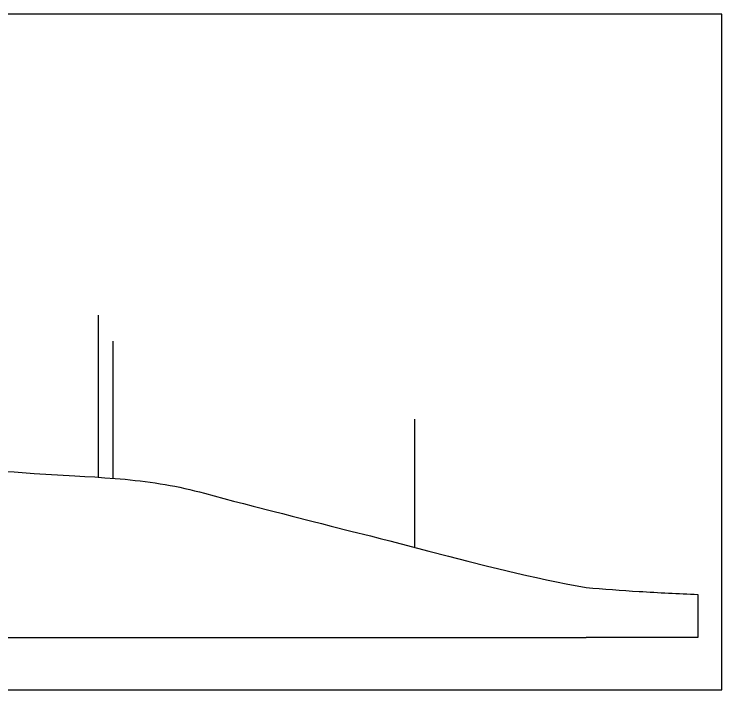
# Model space of a CAD drawing. Header units: millimetres. Extents: x 5120 to 139804, y 58760 to 112961.
# Drawn here: x 83060 to 139804, y 58760 to 112961 of the extents above; entities that cross this region are included whole.
import ezdxf

# ---------------------------------------------------------------- set-up
doc = ezdxf.new("R2010")
doc.units = ezdxf.units.MM
doc.layers.add('GROUND', color=7, linetype='Continuous')
doc.layers.add('TREE', color=9, linetype='Continuous')

msp = doc.modelspace()

# ---------------------------------------------------------------- linework, layer by layer
msp.add_lwpolyline([(5120, 58760), (139804, 58760), (139804, 112961), (5120, 112961)], close=True)
at = {"layer": 'GROUND'}
for p, q in [((56492, 76295), (83064, 76260)), ((137872, 66421), (137872, 62963)), ((26641, 62963), (128916, 62963)), ((137872, 62963), (128916, 62963))]:
    msp.add_line(p, q, dxfattribs=at)
at = {"layer": 'GROUND', "color": 7, "lineweight": 25}
msp.add_lwpolyline([(83064, 76260), (84667, 76102), (87912, 75931), (88724, 75886), (89535, 75835), (90343, 75780), (91152, 75719), (91556, 75685), (91958, 75647), (92361, 75609), (92763, 75564), (93165, 75520), (93565, 75469), (93965, 75416), (94365, 75359), (94763, 75298), (95161, 75232), (95559, 75162), (95955, 75086), (96350, 75006), (96744, 74919), (97138, 74828), (97529, 74733), (97921, 74635), (98312, 74532), (99093, 74322), (99874, 74110), (100655, 73901), (101439, 73696), (102222, 73497), (103790, 73103), (104573, 72904), (105356, 72703), (106921, 72296), (107704, 72093), (108487, 71892), (110055, 71499), (111624, 71105), (112407, 70904), (113190, 70701), (116316, 69877), (117882, 69471), (119449, 69071), (121017, 68677), (121802, 68484), (122587, 68296), (123375, 68112), (124164, 67934), (124954, 67763), (125745, 67596), (126537, 67435), (127331, 67276), (128916, 66965)], dxfattribs=at)
at = {"layer": 'GROUND'}
msp.add_spline([(128916, 66965), (133164, 66654), (137872, 66421)], degree=3, dxfattribs=at)
at = {"layer": 'TREE'}
msp.add_line((115181, 70176), (115181, 80464), dxfattribs=at)
at = {"layer": 'TREE', "color": 252, "lineweight": 25, "true_color": 0x939598}
for points in [[(89821, 75818), (89821, 88816)], [(91008, 75732), (91008, 86729)]]:
    msp.add_lwpolyline(points, dxfattribs=at)

doc.saveas('drawing.dxf')
